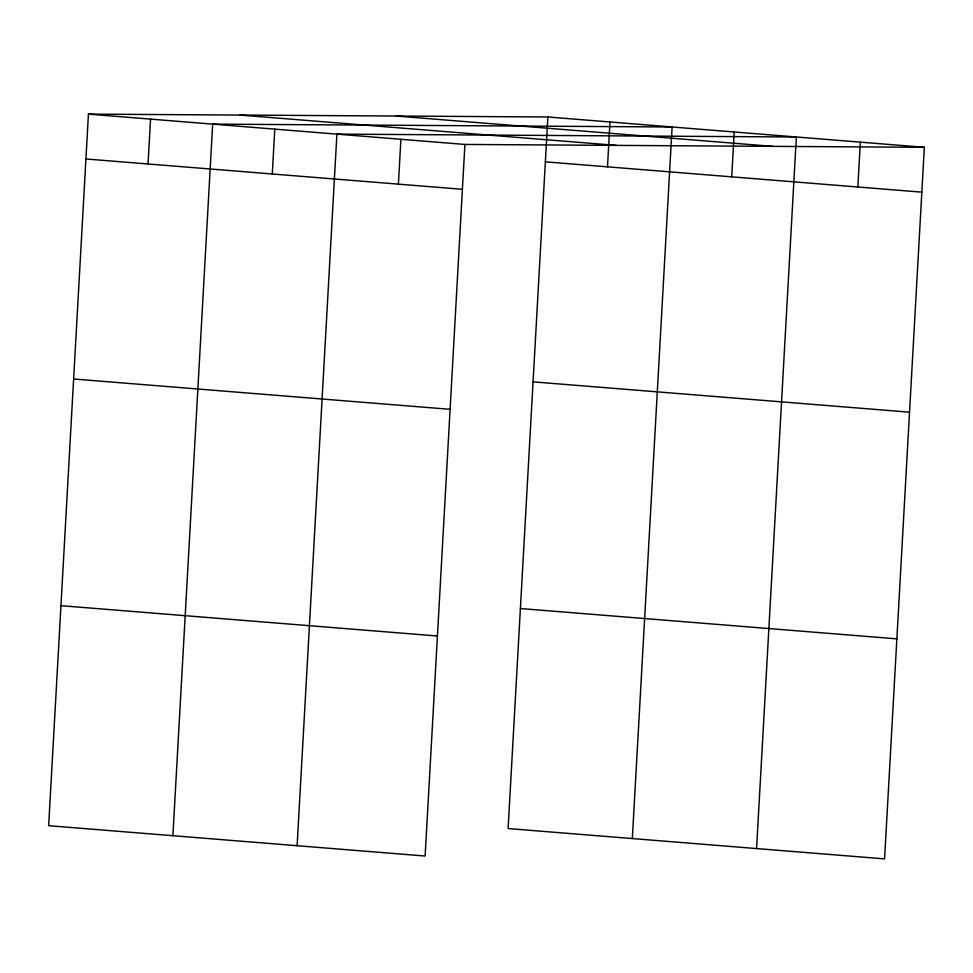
<?xml version="1.0" encoding="UTF-8"?>
<svg xmlns="http://www.w3.org/2000/svg" width="973" height="973" viewBox="0 0 973 973"><rect width="100%" height="100%" fill="white"/><g stroke="black" fill="none" stroke-linecap="round" stroke-linejoin="round"><path stroke-width="1.46" d="M547.872 116.979L88.434 114.121L48.65 825.7L425.128 856.021L464.912 144.442L924.35 147.3L884.566 858.879L508.101 828.558L547.872 116.979L924.35 147.3M148.042 163.975L150.547 119.12M172.89 835.698L212.673 124.13L672.112 126.989L632.328 838.568M272.282 173.985L274.787 129.129M297.118 845.707L336.901 134.128L796.352 136.998L756.568 848.578M398.395 184.14L400.9 139.285M607.493 166.845L609.998 121.99M731.72 176.843L734.226 131.987M857.845 187.011L860.351 142.155M396.266 116.042L772.732 146.364M240.051 115.057L616.517 145.391M88.434 114.121L464.912 144.442M545.366 161.834L921.845 192.155M85.928 158.976L462.394 189.297M533.07 381.854L909.536 412.175M73.62 378.996L450.098 409.317M520.397 608.539L896.863 638.86M60.946 605.68L437.424 636.001"/></g></svg>
